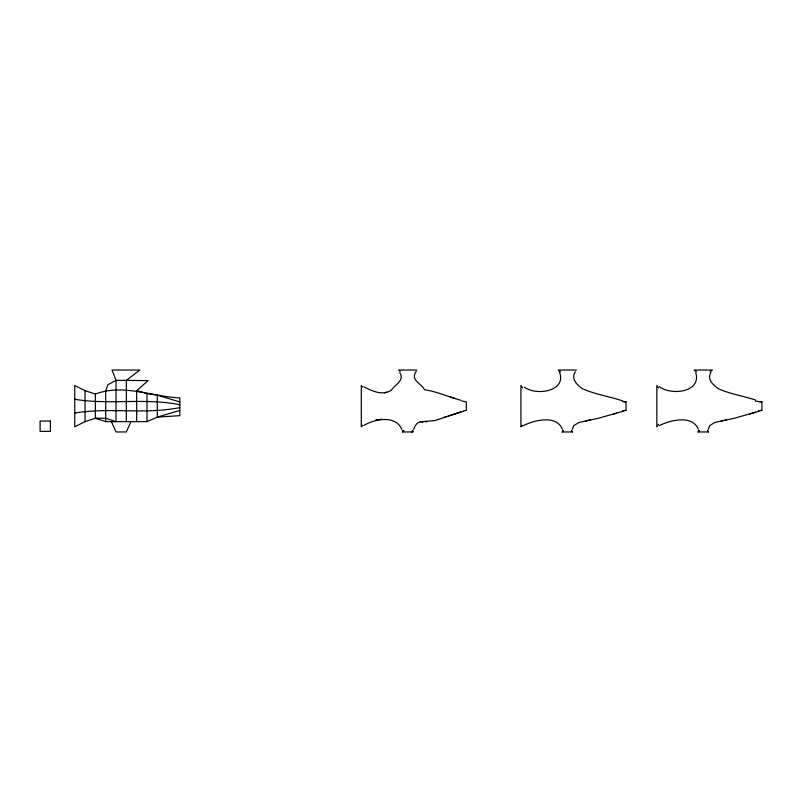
<?xml version="1.0" encoding="UTF-8"?>
<svg xmlns="http://www.w3.org/2000/svg" width="802" height="802" viewBox="0 0 802 802"><rect width="100%" height="100%" fill="white"/><g stroke="black" fill="none" stroke-linecap="round" stroke-linejoin="round"><path stroke-width="1.2" d="M402.474 430.674L402.564 431.957L412.88 431.957L412.97 430.674M572.347 429.331L573.711 425.682L578.974 422.433L598.312 418.273L616.638 413.14M708.246 429.331L709.61 425.682L714.873 422.433L734.201 418.273L758.742 411.336M402.965 430.674L402.564 431.957L403.907 430.674M562.212 431.957L563.215 430.604L562.212 431.957L572.528 431.957L571.515 430.624L572.528 431.957M698.101 431.957L699.113 430.604L698.101 431.957L708.427 431.957L707.685 430.624M413.752 429.401C414.824 425.22 418.002 420.94 422.814 421.641L421.832 421.651L434.814 420.589L460.749 412.088L447.987 416.048M130.957 421.641L126.345 431.957L116.029 431.957L111.418 421.641M416.258 371.326C409.752 379.988 421.351 383.396 424.559 389.742C437.01 391.627 448.619 396.89 460.749 400.228M575.445 371.757C570.453 378.474 577.019 385.13 582.452 388.699C595.284 394.504 609.57 396.368 622.843 400.99M710.883 372.619C706.682 379.256 713.319 385.201 718.341 388.699C730.181 394.063 743.324 395.907 755.604 400.088M411.586 431.957L412.479 430.674L412.88 431.957M522.072 425.16L520.929 426.814L520.929 385.511L522.653 387.978M658.542 424.338L656.828 426.814L656.828 385.511L658.542 387.978M362.574 425.19L361.281 426.814L361.281 385.511L362.574 387.135M710.071 371.777L712.447 370.043L694.081 370.043L696.507 371.777M85.062 421.641L74.746 426.814L74.746 385.511L85.062 390.684L95.388 394.033C123.047 383.567 151.738 396.499 179.818 397.962L179.818 415.647L157.302 417.13L146.987 421.641L105.704 421.641L95.388 418.293L85.062 421.641L85.062 390.684M363.857 425.521C374.364 418.804 396.228 414.925 401.692 429.401M522.643 425.992C533.741 420.248 556.408 414.313 562.382 429.27M659.404 425.581C670.322 420.068 692.567 414.614 698.281 429.27M443.887 417.451L445.842 416.769M363.857 386.795C372.078 390.995 382.494 396.058 391.226 390.253C394.845 384.639 404.96 380.589 399.787 372.609M455.335 413.732L463.546 411.256M179.818 410.413L157.302 417.13L157.302 395.185L146.987 393.582L136.661 390.684L136.661 421.641M376.76 420.118L375.466 420.499L378.053 419.807L375.466 420.509L378.053 419.817M749.549 414.002L755.604 412.248M613.66 414.002L622.843 411.336M386.995 392.178L384.489 392.729L385.792 392.499M463.546 410.945L466.353 410.413L466.353 401.902L461.681 400.95M588.718 420.328L590.472 420.007L585.36 420.93L587.014 420.639M726.361 420.007L721.249 420.93M74.746 413.04C109.433 407.205 145.002 414.674 179.818 407.576M420.308 421.822L423.907 421.641M379.336 419.576L381.922 419.366L380.629 419.426M622.843 410.764L626.001 410.413L626.001 401.902L622.843 401.601M758.742 410.764L761.9 410.413L761.9 401.902L755.604 401.13M622.843 410.704L626.001 410.413M758.742 410.704L761.9 410.413M426.062 421.631L427.235 421.601L424.96 421.641M95.388 394.033L95.388 418.293L105.704 418.263L116.029 421.641L116.029 380.359L112.009 370.043L139.869 370.043L126.345 380.359L116.029 380.359L107.969 384.679L105.704 390.684L105.704 421.641M416.9 370.043L398.544 370.043L400.278 371.326M576.548 370.043L558.192 370.043L560.618 371.777M95.388 418.293L97.684 418.393M758.742 401.601L761.9 401.902M623.896 401.702L626.001 401.902M179.818 404.739C145.002 397.652 109.433 405.11 74.746 399.276M157.302 395.185L179.818 401.902M455.335 398.594L450.303 397.03M138.957 391.617L136.661 390.684L148.109 380.629L126.345 380.359L126.345 421.641M524.368 387.125C536.287 396.168 567.315 391.336 559.345 371.757M659.404 386.724C671.314 395.727 701.72 392.419 695.725 372.619M707.414 430.624L708.427 431.957M146.987 393.411L146.987 421.641M50.416 421.05L40.1 421.05L40.1 431.376L50.416 431.376L50.416 421.05"/></g></svg>
